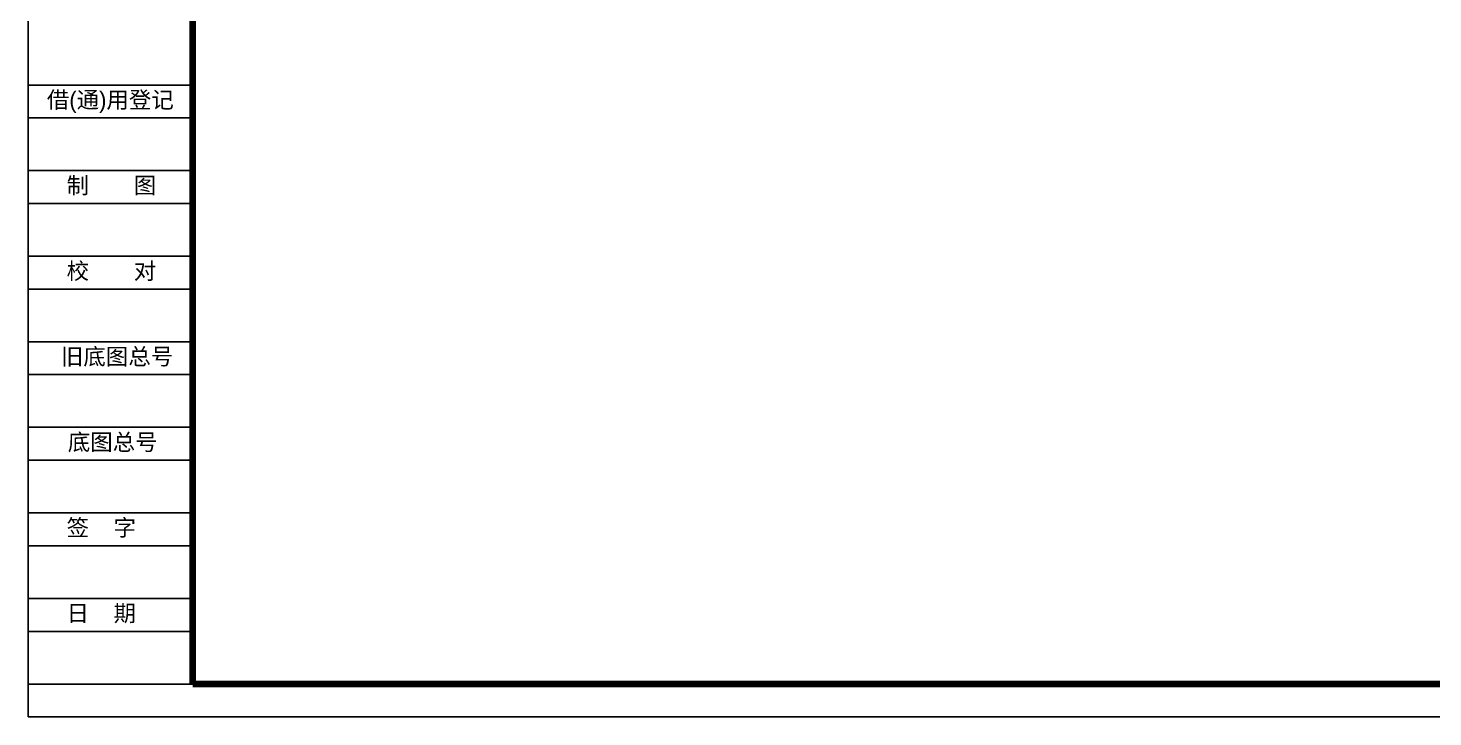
# Model space of a CAD drawing. Extents: x 60615 to 1667718, y -531815 to 663330.
# Drawn here: x 937747 to 937955.2, y 345236.4 to 345338.5 of the extents above; entities that cross this region are included whole.
import ezdxf

# ---------------------------------------------------------------- set-up
doc = ezdxf.new("R2010")
doc.units = 0
doc.header["$MEASUREMENT"] = 0
doc.layers.add('图框线1', color=6, linetype='CONTINUOUS')
doc.layers.add('粗实线', color=7, linetype='CONTINUOUS')
doc.styles.add('仿宋', font='simfang_0.ttf')

msp = doc.modelspace()

# ---------------------------------------------------------------- linework, layer by layer
at = {"layer": '图框线1', "color": 4, "lineweight": -3}
for p, q in [((937747.01865, 345526.32315), (937747.01865, 345236.39175)), ((937771.42366, 345330.10695), (937747.01866, 345330.10695)), ((937771.42366, 345325.22595), (937747.01866, 345325.22595)), ((937771.42366, 345317.41635), (937747.01866, 345317.41635)), ((937771.42366, 345312.53535), (937747.01866, 345312.53535)), ((937771.42366, 345304.72575), (937747.01866, 345304.72575)), ((937771.42366, 345299.84475), (937747.01866, 345299.84475)), ((937771.42366, 345292.03515), (937747.01866, 345292.03515)), ((937771.42366, 345287.15415), (937747.01866, 345287.15415)), ((937771.42366, 345279.34455), (937747.01866, 345279.34455)), ((937771.42366, 345274.46355), (937747.01866, 345274.46355)), ((937771.42366, 345266.65395), (937747.01866, 345266.65395)), ((937771.42366, 345261.77295), (937747.01866, 345261.77295)), ((937771.42366, 345253.96335), (937747.01866, 345253.96335)), ((937771.42366, 345249.08235), (937747.01866, 345249.08235)), ((937771.42366, 345241.27275), (937747.01866, 345241.27275)), ((937747.01865, 345236.39175), (938163.46022, 345236.39175))]:
    msp.add_line(p, q, dxfattribs=at)
at = {"layer": '粗实线', "color": 4, "lineweight": -3}
msp.add_line((937771.42365, 345521.44215), (937771.42365, 345241.27275), dxfattribs=at)
at = {"layer": '粗实线', "color": 4, "lineweight": -3, "const_width": 0.9762}
for points in [[(937771.42365, 345241.27275), (937771.42365, 345521.44215)], [(937771.42365, 345241.27275), (938158.57922, 345241.27275)]]:
    msp.add_lwpolyline(points, dxfattribs=at)

# ---------------------------------------------------------------- texts
at = {"layer": '图框线1', "color": 4, "lineweight": -3, "char_height": 2.4405, "attachment_point": 1, "style": '仿宋'}
for s, insert in [('{\\fￋￎￌﾣﾤ|b0|i0|c134|p2;借(通)用登记}', (937749.79685, 345329.13075)), ('{\\fￋￎￌﾣﾤ|b0|i0|c134|p2;旧底图总号}', (937751.88469, 345291.05895)), ('{\\fￋￎￌﾣﾤ|b0|i0|c134|p2;底图总号}', (937752.90159, 345278.36835))]:
    msp.add_mtext(s, dxfattribs=dict(at, insert=insert))
at = {"layer": '图框线1', "color": 4, "lineweight": -3, "char_height": 2.4405, "width": 18.9590731, "attachment_point": 1, "style": '仿宋'}
for s, insert in [('{\\fSimSun|b0|i0|c134|p2;制    图}', (937752.72545, 345316.44015)), ('{\\fSimSun|b0|i0|c134|p2;校    对}', (937752.72545, 345303.74955)), ('{\\fￋￎￌﾣﾤ|b0|i0|c134|p2;签    字}', (937752.72545, 345265.67775)), ('{\\fￋￎￌﾣﾤ|b0|i0|c134|p2;日    期}', (937752.72545, 345252.98715))]:
    msp.add_mtext(s, dxfattribs=dict(at, insert=insert))

doc.saveas('drawing.dxf')
